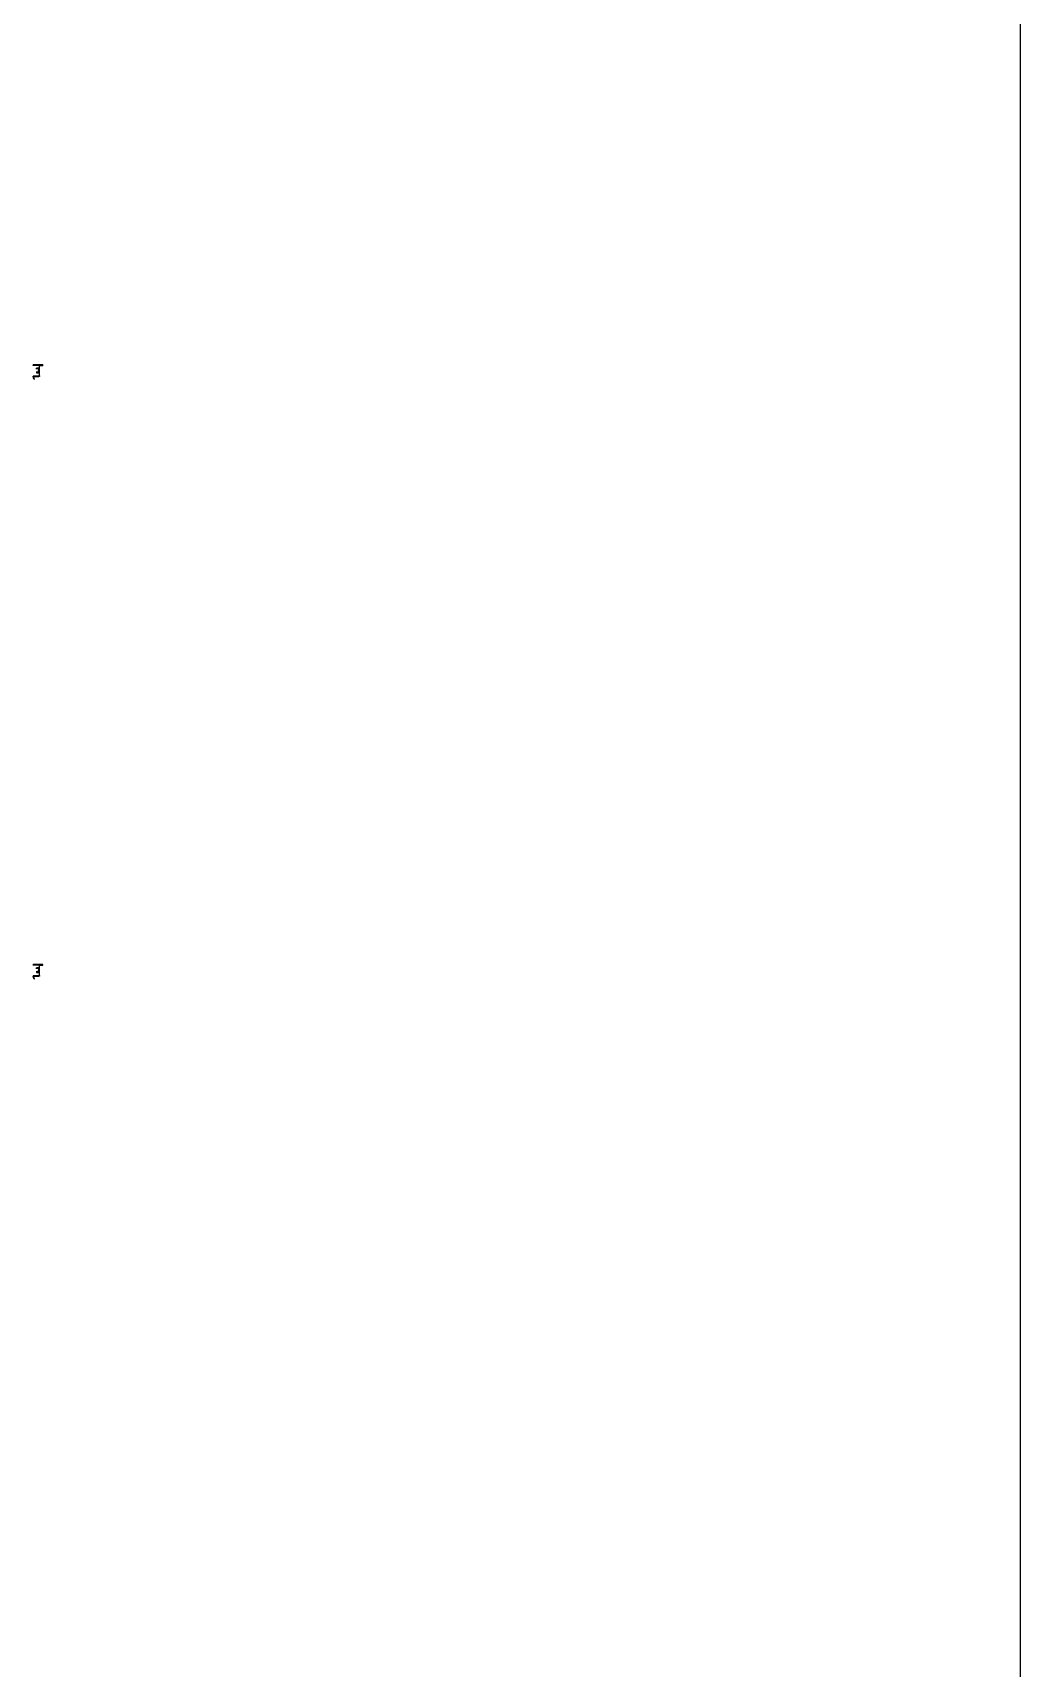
# Model space of a CAD drawing. Header units: millimetres. Extents: x 150937 to 394412, y 327166 to 584759.
# Drawn here: x 350942 to 394412, y 399178 to 471190 of the extents above; entities that cross this region are included whole.
import ezdxf

# ---------------------------------------------------------------- set-up
doc = ezdxf.new("R2010")
doc.units = ezdxf.units.MM
doc.layers.add('Layer 1', color=7, linetype='Continuous')

# ---------------------------------------------------------------- blocks, each defined once
blk = doc.blocks.new('k-5')
at = {"color": 1}
for p, q in [((-36404, 17311), (-36413, 17311)), ((-36413, 17311), (-36413, 17292)), ((-36413, 17291), (-36396, 17291)), ((-36411, 17309), (-36411, 17295)), ((-36407, 17309), (-36410, 17309)), ((-36410, 17295), (-36396, 17295)), ((-36404, 17309), (-36407, 17309)), ((-36404, 17311), (-36404, 17310)), ((-36395, 17295), (-36396, 17294)), ((-36396, 17294), (-36396, 17295)), ((-36395, 17291), (-36396, 17292)), ((-36396, 17292), (-36396, 17291)), ((-36381, 17295), (-36395, 17295)), ((-36379, 17291), (-36395, 17291)), ((-36387, 17311), (-36379, 17311)), ((-36387, 17311), (-36387, 17310)), ((-36387, 17309), (-36385, 17309)), ((-36385, 17309), (-36381, 17309)), ((-36381, 17309), (-36381, 17295)), ((-36378, 17311), (-36378, 17292))]:
    blk.add_line(p, q, dxfattribs=at)
for centre, start, end in [((-36413, 17311), 90, 180), ((-36413, 17292), 180, 270), ((-36410, 17309), 90, 180), ((-36410, 17295), 180, 270), ((-36404, 17311), 360, 90), ((-36404, 17310), 270, 0), ((-36387, 17311), 90, 180), ((-36387, 17310), 180, 270), ((-36381, 17309), 0, 90), ((-36381, 17295), 270, 0), ((-36379, 17311), 0, 90), ((-36379, 17292), 270, 0)]:
    blk.add_arc(centre, 0.5, start, end, dxfattribs=at)
blk = doc.blocks.new('k-3')
for p, q in [((-36515, 17460), (-36444, 17460)), ((-36515, 17456), (-36515, 17459)), ((-36505, 17456), (-36515, 17456)), ((-36504, 17456), (-36505, 17456)), ((-36505, 17456), (-36505, 17456)), ((-36497, 17456), (-36504, 17456)), ((-36496, 17455), (-36492, 17451)), ((-36491, 17416), (-36491, 17450)), ((-36491, 17415), (-36491, 17416)), ((-36491, 17416), (-36491, 17416)), ((-36491, 17379), (-36491, 17415)), ((-36488, 17454), (-36488, 17434)), ((-36488, 17433), (-36488, 17434)), ((-36488, 17433), (-36488, 17433)), ((-36488, 17399), (-36488, 17433)), ((-36444, 17457), (-36485, 17457)), ((-36443, 17459), (-36443, 17457)), ((-36488, 17398), (-36488, 17399)), ((-36488, 17398), (-36488, 17381)), ((-36488, 17398), (-36488, 17398)), ((-36450, 17374), (-36486, 17374)), ((-36484, 17377), (-36444, 17377)), ((-36454, 17353), (-36454, 17354)), ((-36453, 17352), (-36454, 17353)), ((-36451, 17356), (-36453, 17352)), ((-36450, 17357), (-36451, 17357)), ((-36451, 17357), (-36451, 17356)), ((-36449, 17374), (-36449, 17374)), ((-36449, 17366), (-36449, 17363)), ((-36443, 17376), (-36443, 17374))]:
    blk.add_line(p, q)
for centre, radius, start, end in [((-36515, 17459), 0.5, 90, 180), ((-36515, 17456), 0.5, 180, 270), ((-36497, 17455), 1, 45, 90), ((-36492, 17450), 1, 0, 45), ((-36485, 17454), 3, 90, 180), ((-36444, 17459), 0.5, 0, 90), ((-36444, 17457), 0.5, 270, 0), ((-36486, 17379), 5, 180, 270), ((-36484, 17380), 3.4, 173.3022, 272.7691), ((-36562, 17414), 123, 330.9826, 335.6031), ((-36454, 17353), 0.234, 151.7351, 241.4999), ((-36453, 17352), 0.234, 241.4999, 331.562), ((-36562, 17414), 125, 332.683, 341.3293), ((-36450, 17371), 3, 338.982, 90), ((-36562, 17414), 122, 336.9119, 338.982), ((-36444, 17376), 1, 0, 90), ((-36444, 17374), 1, 341.3293, 0)]:
    blk.add_arc(centre, radius, start, end)

msp = doc.modelspace()

# ---------------------------------------------------------------- linework, layer by layer
msp.add_lwpolyline([(150936.761, 506781.932), (394412.036, 506781.932), (394412.036, 327165.912), (150936.761, 327165.912)], close=True)

# ---------------------------------------------------------------- block references
at = {"layer": 'Layer 1', "linetype": 'Continuous', "xscale": -6, "yscale": 6, "zscale": 6}
for p in [(132297, 351804.224), (132297, 325403.525)]:
    msp.add_blockref('k-3', p, dxfattribs=at)
at = {"layer": 'Layer 1', "linetype": 'Continuous', "xscale": 6, "yscale": 6, "zscale": 6, "rotation": 90.00000000000001}
for p in [(454971.547, 674696.696), (454971.547, 648295.996)]:
    msp.add_blockref('k-5', p, dxfattribs=at)

doc.saveas('drawing.dxf')
